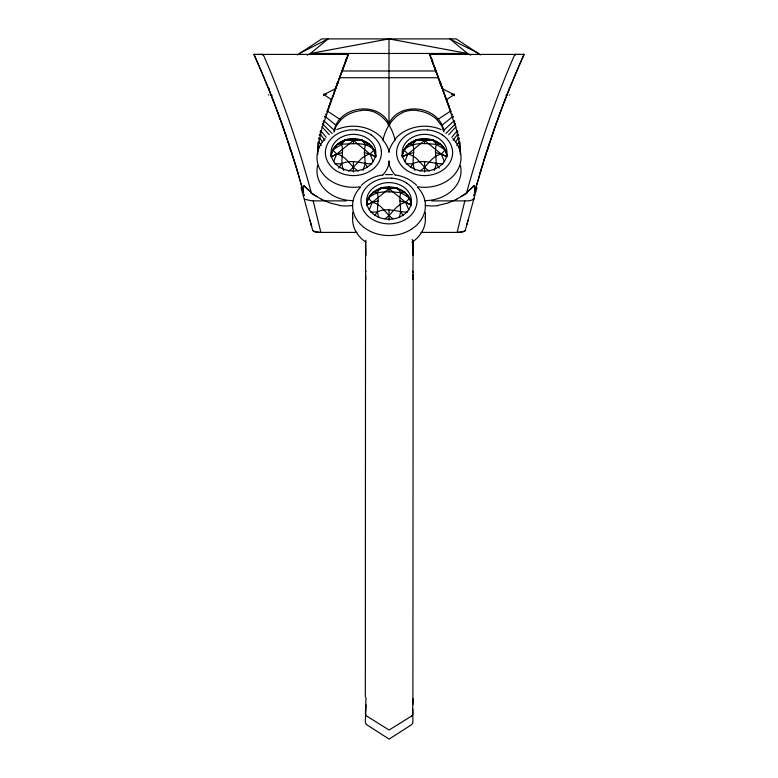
<?xml version="1.0" encoding="UTF-8"?>
<svg xmlns="http://www.w3.org/2000/svg" width="778" height="778" viewBox="0 0 778 778"><rect width="100%" height="100%" fill="white"/><g stroke="black" fill="none" stroke-linecap="round" stroke-linejoin="round"><path stroke-width="1.17" d="M343.759 170.45C339.451 162.242 344.391 153.042 341.6 144.426L344.839 139.923C357.248 135.576 375.191 142.16 375.813 156.864L370.095 154.093L364.376 152.683L365.203 144.426L361.964 139.923L353.397 140.439L344.839 139.923C338.07 142.462 331.613 148.034 331.097 155.668C334.666 133.806 372.137 133.806 375.706 155.668L375.706 155.211M364.376 152.683L365.203 163.75L363.044 170.45M365.339 696.855L365.543 274.644M366.03 271.182A4.201 2.976 0 0 0 365.553 272.533L365.563 243.767M378.993 217.587C375.249 209.71 379.975 200.899 377.204 192.681L380.432 188.179C392.501 184.055 409.724 189.881 411.309 203.924C407.74 182.062 370.26 182.062 366.691 203.924C367.216 196.299 373.664 190.717 380.432 188.179L389 188.694L397.568 188.179L400.796 192.681L409.705 198.098L409.705 198.876M404.842 192.925L404.842 192.147L400.796 192.681C398.025 200.899 402.751 209.71 399.007 217.587M412.904 702.31L413.137 274.44M412.865 279.467L413.186 241.199M414.956 170.45C410.648 162.242 415.588 153.042 412.797 144.426L416.036 139.923C428.094 135.8 445.327 141.625 446.903 155.668C443.334 133.806 405.863 133.806 402.294 155.668C402.819 148.034 409.267 142.462 416.036 139.923L424.603 140.439L433.161 139.923L436.4 144.426L445.298 149.843L445.298 150.611M440.436 144.669L440.436 143.891L436.4 144.426C433.609 153.042 438.549 162.242 434.241 170.45M454.43 95.684L454.206 93.973M365.553 272.592L365.845 279.487M460.382 151.593L460.44 148.802A36.313 25.586 -90 0 0 460.45 148.102M460.187 154.287L460.236 149.629A60.995 57.971 -10.5 0 0 459.954 145.963L456.171 128.584L446.348 99.915A72.733 68.347 2.9 0 1 450.141 97.231L454.449 94.712M333.986 132.017C337.107 106.528 377.476 99.992 389 123.313C400.524 99.992 440.893 106.528 444.014 132.017M413.624 152.683L407.915 154.083L402.187 156.864L402.294 155.211M317.813 144.3L318.095 142.034M412.739 255.34L413.05 241.394A4.191 3.316 0 0 0 412.855 240.519L412.097 239.507M365.971 697.565L365.446 713.854M366.098 704.839L365.368 720.272A94.274 94.274 0 0 0 365.446 722.402A3.229 3.229 0 0 0 365.65 723.394L366.681 724.707L389.126 739.1L411.591 724.678L412.622 723.365A3.229 3.229 0 0 0 412.826 722.383A94.294 94.294 0 0 0 412.904 720.243L412.719 709.137M318.572 139.126L318.805 137.901M319.33 135.45L319.622 134.205M382.961 139.836C385.538 128.778 391.908 117.731 402.498 112.684M474.094 198.828A9.044 2.811 0 0 1 464.806 200.967L457.143 232.398L420.937 232.398M320.137 132.134L320.468 130.889M466.878 224.56L476.943 187.586M465.283 230.483L468.064 220.155M456.754 199.11A64.71 62.065 -2.6 0 0 466.625 192.652C479.598 145.574 495.246 99.185 514.822 54.421M475.796 187.868L476.078 186.846M476.233 186.321L477.157 183.083M478.149 179.64L477.478 181.955M459.623 148.413L459.409 149.133M478.499 178.454L479.598 174.71M460.158 146.595L459.886 147.519M459.662 148.267L459.905 147.441M459.555 148.647L459.769 147.927M479.958 173.513L480.726 170.946M479.793 174.068L480.036 173.261M484.568 158.42L474.434 192.72L474.804 189.287L474.152 185.679L471.137 188.539M480.425 171.957L480.639 171.228M480.084 173.095L480.24 172.551M481.057 169.847L481.319 168.982M480.843 170.547L481.115 169.643M481.475 168.466L481.601 168.029M481.281 169.098L481.494 168.379M482.078 166.482L482.35 165.597M481.679 167.785L481.922 166.978M482.467 165.208L482.652 164.596M482.331 165.656L482.525 165.024M482.924 163.73L483.391 162.194M482.71 164.421L482.953 163.613M482.545 164.946L482.759 164.265M483.459 161.98L484.295 159.315M484.48 158.693L484.995 157.068M485.19 156.466L484.918 157.321M484.042 160.112L487.378 149.629M322.432 124.227L322.724 123.323M485.511 155.454L485.725 154.773M485.268 156.213L485.832 154.443M485.132 156.65L485.375 155.863M486.056 153.733L486.289 153.013M485.579 155.221L485.958 154.044M323.57 95.684L323.794 93.973M486.172 153.354L487.057 150.631M486.182 153.354L486.357 152.789M487.436 149.434L487.913 147.976M486.707 151.7L495.693 125.102M488.049 147.557L488.263 146.916M487.845 148.19L488.477 146.264M488.574 145.972L488.856 145.087M488.389 146.536L488.623 145.807M323.24 121.718L323.512 120.891M489.012 144.64L489.44 143.347M488.798 145.282L489.809 142.228M306.863 188.539L303.848 185.679L303.196 189.287L303.566 192.72L298.421 174.778M332.109 98.018L337.205 84.539M489.926 141.888L490.548 140.001M489.79 142.286L490.023 141.596M337.321 84.18L337.808 82.731L337.166 82.731M490.694 139.593L490.947 138.844M490.48 140.215L490.753 139.408M490.83 139.174L491.677 136.665M492.406 134.545L491.822 136.247M491.968 135.819L492.26 134.973M492.698 133.699L493.028 132.727M492.552 134.127L492.795 133.398M492.348 134.72L492.591 134.001M493.485 131.404L492.844 133.271M324.766 117.215L325.048 116.399M493.738 130.675L494.02 129.868M493.427 131.57L494.244 129.216M494.166 129.44L494.487 128.506M494.827 127.553L495.362 126.036M494.74 127.816L495.508 125.608M494.38 128.817L494.614 128.156M325.612 114.804L325.894 114.006M347.367 55.666L347.805 54.421M495.965 124.334L496.267 123.488M495.81 124.762L496.413 123.07M495.44 125.812L498.786 116.476M345.442 61.083L345.092 62.045M345.889 59.828L346.327 58.583M515.201 55.219L515.483 54.421M496.315 123.342L496.559 122.652M344.226 64.477L344.576 63.504M347.581 56.026L345.549 61.647M347.474 56.308L348.155 54.421L347.863 55.219M497.016 121.387L496.86 121.806M496.714 122.224L496.957 121.553M343.176 67.385L342.651 68.834M346.803 58.165L344.683 64.049M497.531 119.938L498.241 117.984M497.463 120.143L497.716 119.433M497.142 121.037L497.346 120.464M341.96 70.749L342.31 69.796M339.597 77.265L340.044 76.02M330.738 101.772L329.532 105.215M340.394 75.058L340.745 74.105M341.095 73.142L341.445 72.189M344.829 63.64L342.874 68.999M498.455 117.41L498.873 116.243M498.28 117.886L498.504 117.264M328.763 106.041L328.948 105.536M331.554 99.526L331.01 101.023M337.01 84.345L336.446 86.037M337.263 83.635L337.876 81.962M338.07 81.447L338.44 80.426M338.819 79.395L339.266 78.179M343.808 66.451L344.1 65.653M499.009 115.873L500.361 112.197M498.61 116.972L499.427 114.745M341.561 72.539L343.224 68.036M331.836 98.767L332.692 97.075M332.43 97.785L322.082 127.738L318.056 145.972A60.995 57.971 10.5 0 0 317.745 149.629L317.813 154.287M499.554 114.395L499.768 113.812M499.388 114.833L499.593 114.278M340.249 76.098L340.92 74.299M333.48 94.945L334.54 92.096M341.202 73.521L341.785 71.955M333.217 95.655L333.606 94.615M332.576 97.396L333.266 95.538M500.06 113.014L500.283 112.411M334.9 90.481L340.307 76.614M339.179 78.996L338.887 79.774L339.753 77.43M334.462 92.29L335.065 90.666M339.587 77.888L348.447 54.421L253.929 54.421L259.181 66.266M340.336 75.865L340.628 75.087M333.743 94.235L334.005 93.525M500.74 111.186L502.111 107.529M500.244 112.509L503.852 102.939M500.429 112.013L500.653 111.419M335.746 88.196L336.32 86.659M336.602 85.901L338.313 81.301M502.287 107.072L502.977 105.234M503.152 104.777L508.374 91.357M504.737 100.634L504.027 102.472M505.632 98.32L504.436 100.333M504.922 100.168L505.272 99.244M327.178 111.186L327.606 110.077M505.564 98.505L505.836 97.795M505.992 97.396L506.39 96.375M327.927 109.27L328.481 107.85M506.449 96.229L507.061 94.683L505.885 95.363M507.237 94.235L507.373 93.875M507.091 94.615L507.45 93.681M506.955 94.945L507.217 94.284M328.724 107.238L329.434 105.438M507.801 92.806L510.261 86.669M508.316 91.512L512.031 82.342M508.948 89.937L509.075 89.606M510.456 86.202L521.357 60.48M335.512 88.322L334.9 89.801M337.273 84.043L337.564 83.334M337.808 82.731L337.234 84.131M334.122 91.707L334.559 90.647M333.587 161.707L336.709 154.093L342.427 152.683M369.19 209.963L372.302 202.348C381.794 204.176 385.577 213.746 392.802 218.686M404.784 161.707L407.905 154.093C417.815 156.018 421.491 166.278 429.359 171.102M335.658 87.972L336.232 86.572M512.42 81.379L512.819 80.416M513.217 79.463L513.616 78.51M514.005 77.557L515.59 73.793M515.989 72.86L516.388 71.916M516.787 70.983L518.411 67.219M518.819 66.266L524.071 54.421L429.553 54.421L433.317 64.049M521.795 59.488L524.071 54.421M366 240.256L365.864 240.538A4.191 3.316 0 0 0 365.67 241.404L365.971 255.349M388.008 124.918L388.854 123.546M458.728 147.655L459.983 145.603M456.774 145.564L459.419 141.508M338.712 168.097L341.6 163.75C351.539 158.702 361.741 163.944 371.874 163.857M374.889 215.477L377.204 212.005C387.133 206.958 397.334 212.2 407.478 212.112M410.492 167.221L412.797 163.75C422.736 158.702 432.938 163.944 443.081 163.857M269.684 91.512L268.838 87.953M455.538 141.966L458.339 138.007M453.224 140.108L457.639 134.351M451.794 137.336L457.182 130.811M394.816 139.447C405.766 126.279 425.722 122.827 441.126 129.595M474.152 185.679L466.742 192.672M448.721 134.72L456.083 126.707M358.162 171.102C350.285 166.278 346.618 156.018 336.709 154.093L330.99 156.864L336.709 154.083L353.397 140.439L370.095 154.083L374.101 149.843C363.987 140.118 349.837 145.116 337.564 143.891L337.564 144.669M402.187 156.864L407.905 154.083L424.603 140.439L441.291 154.083L445.298 149.843M409.705 198.098L405.698 202.338L399.98 200.938M445.882 133.485L455.227 124.052M443.256 130.743L453.934 120.96M361.293 185.388C366.934 179.835 374.383 176.295 382.163 175.001M470.923 188.733L470.262 189.297M470.038 189.492L469.484 189.949M469.153 190.231L467.656 191.407M441.739 125.433L453.039 116.34M297.478 54.927L321.761 38.9L456.239 38.9L480.522 54.927M348.641 171.102C356.509 166.278 360.185 156.018 370.095 154.093L373.216 161.707M419.838 171.102C427.715 166.278 431.382 156.018 441.291 154.093L447.01 156.864L441.291 154.083M385.198 218.686C392.423 213.746 396.206 204.176 405.698 202.348L411.416 205.12L405.698 202.338L389 188.694L372.302 202.338L366.584 205.12L372.302 202.348M437.46 119.754L450.588 111.079M411.591 716.052L389.126 730.007L366.681 716.071A2.869 2.781 0 0 1 365.485 713.854M332.702 150.611L332.702 149.843L341.6 144.426M403.899 150.611L403.899 149.843C412.826 141.684 425.342 143.405 436.4 144.426M368.295 198.876L368.295 198.098C377.233 189.949 389.739 191.66 400.796 192.681M323.609 94.712L335.872 88.527M307.32 55.112L310.461 53.468L328.151 38.9L299.345 53.468M456.793 199.178L447.846 203.039L438.403 205.314M336.874 129.595C352.278 122.827 372.234 126.279 383.184 139.447M378.02 200.938L372.322 202.338L368.295 198.098M478.655 53.468L449.849 38.9L467.539 53.468L389 38.9L310.461 53.468L467.539 53.468L470.68 55.112M365.203 144.426L369.239 143.891L369.239 144.669M385.567 174.593L392.433 174.593M334.919 163.857L341.6 163.75M406.126 163.857L412.797 163.75M370.523 212.112L377.204 212.005M523.895 54.421L522.242 54.421M255.758 54.421L254.105 54.421M260.591 54.421L262.847 54.421M515.153 54.421L517.409 54.421M518.362 54.421L520.015 54.421M341.999 70.993L436.001 70.993M339.597 77.722L438.403 77.722M440.679 84.18L440.192 82.731L440.834 82.731M329.512 104.028L331.652 99.915A72.733 68.347 -2.9 0 0 327.859 97.231L323.959 94.692M448.488 104.028L446.436 100.168M304.587 199.265L312.027 200.87L346.356 200.889M431.644 200.889L464.816 200.889M309.936 220.155L312.717 230.483L315.246 231.756L320.341 232.389L357.063 232.398M257.888 54.421L259.745 54.421M427.346 129.868L421.851 129.868A28.173 23.039 0 0 0 405.785 135.703A26.987 22.076 0 0 0 402.936 138.134A28.475 23.282 0 0 0 396.712 150.436A26.87 21.969 0 0 0 396.702 154.919A28.465 23.282 0 0 0 402.946 167.221A26.87 21.979 0 0 0 406.816 170.392A28.455 23.272 0 0 0 421.861 175.478A26.909 22.008 0 0 0 427.346 175.488A28.455 23.272 0 0 0 442.381 170.392A26.87 21.979 0 0 0 446.261 167.221A28.465 23.282 0 0 0 452.485 154.919A26.87 21.969 0 0 0 452.495 150.436A28.397 23.223 0 0 0 445.356 137.288A26.987 22.076 0 0 0 442.381 134.964M356.149 129.868L350.654 129.868A28.173 23.039 0 0 0 334.589 135.703A26.987 22.076 0 0 0 331.739 138.134A28.475 23.282 0 0 0 325.515 150.436A26.87 21.969 0 0 0 325.505 154.919A28.465 23.282 0 0 0 331.749 167.221A26.87 21.979 0 0 0 335.619 170.392A28.455 23.272 0 0 0 350.664 175.478A26.909 22.008 0 0 0 356.139 175.488A28.455 23.272 0 0 0 371.184 170.392A26.87 21.979 0 0 0 375.064 167.221A28.465 23.282 0 0 0 381.288 154.919A26.87 21.969 0 0 0 381.298 150.436M391.742 178.123L386.258 178.123A28.173 23.039 0 0 0 370.182 183.958A26.987 22.076 0 0 0 367.342 186.389A28.475 23.282 0 0 0 361.118 198.691A26.87 21.969 0 0 0 361.109 203.175A28.465 23.282 0 0 0 367.342 215.477A26.87 21.979 0 0 0 371.213 218.647A28.455 23.272 0 0 0 386.258 223.733A26.909 22.008 0 0 0 391.742 223.743A28.455 23.272 0 0 0 406.777 218.647A26.87 21.979 0 0 0 410.667 215.477A28.465 23.282 0 0 0 416.882 203.175A26.87 21.969 0 0 0 416.891 198.691A28.397 23.223 0 0 0 409.763 185.543A26.987 22.076 0 0 0 406.787 183.219M270.958 94.692L272.115 95.363M412.797 144.426L408.761 143.891L408.761 144.669M377.204 192.681L373.158 192.147L373.158 192.925M339.597 205.314L330.154 203.039L321.207 199.178M395.837 175.001C403.617 176.295 411.066 179.835 416.707 185.388M435.573 152.683L441.282 154.083L444.413 161.707M370.095 154.083L375.813 156.864M375.502 112.684C386.092 117.731 392.462 128.778 395.039 139.836M454.041 94.692L442.128 88.527L437.693 76.614M327.412 111.079L340.54 119.754M273.564 100.333L272.368 98.32M310.373 191.427L308.847 190.231M303.848 185.679L311.326 192.72A64.71 62.065 2.6 0 0 321.246 199.11M324.961 116.34L336.261 125.433M308.516 189.949L307.962 189.492M307.738 189.297L307.077 188.733M324.066 120.96L334.744 130.743M322.773 124.052L332.118 133.485M403.899 149.843L407.905 154.083M332.702 149.843L336.709 154.083M321.917 126.707L329.279 134.72M320.818 130.811L326.206 137.336M320.361 134.351L324.776 140.108M319.661 138.007L322.462 141.966M509.162 87.953L509.522 88.498M436.4 163.75L439.288 168.097M400.796 212.005L403.111 215.477M365.203 163.75L367.508 167.221M318.581 141.508L321.226 145.564M389.146 123.546L389.992 124.918M318.017 145.603L319.272 147.655M253.929 54.421L256.205 59.488M256.643 60.48L267.544 86.202M263.178 54.421C282.725 99.205 298.489 145.583 311.326 192.72M259.589 67.219L262.011 72.86M262.41 73.793L263.995 77.557M264.384 78.51L264.783 79.463M265.181 80.416L265.58 81.379M440.192 82.731L440.766 84.131M440.931 84.53L441.486 85.881L440.99 84.345M441.768 86.572L442.342 87.972M442.488 88.322L443.1 89.801M441.029 84.783L441.554 86.037M443.441 90.647L443.878 91.707M265.969 82.342L268.498 88.546M405.698 202.348L408.81 209.963M267.739 86.669L270.199 92.806M447 101.539L448.468 105.215M268.692 89.023L269.071 89.985M269.626 91.366L275.713 107.072M448.566 105.438L449.276 107.238M449.519 107.85L450.073 109.27M270.481 93.516L271.045 94.945M270.55 93.681L271.551 96.229M450.394 110.077L450.851 111.273M271.61 96.375L272.008 97.396M271.882 97.085L272.436 98.505M272.728 99.244L273.078 100.168M273.263 100.634L273.973 102.472M274.148 102.939L277.26 111.186M438.734 78.179L439.181 79.395M275.889 107.529L276.579 109.358M441.398 85.901L439.395 80.542M276.744 109.815L277.094 110.729M441.68 86.659L443.1 90.481M438.821 78.996L439.113 79.774M438.247 77.43L433.861 66.266M442.935 90.666L443.538 92.29M443.46 92.096L444.053 93.681M276.919 110.272L278.796 115.348M277.347 111.419L277.765 112.557M437.664 75.865L438.413 77.888M437.08 74.299L437.751 76.098M444.783 95.013L440.795 84.539M443.995 93.525L445.619 97.269M444.394 94.615L444.783 95.655M444.734 95.538L445.084 96.472M277.717 112.411L277.941 113.014M436.215 71.955L436.507 72.743M436.439 72.539L434.776 68.036M445.045 96.365L445.891 98.018M445.308 97.075L446.164 98.767M445.57 97.785L445.823 98.495M278.232 113.812L278.446 114.405M278.407 114.278L278.612 114.833M449.052 105.536L449.237 106.041M445.765 98.32L446.718 100.274M435.126 68.999L433.171 63.64M439.93 81.447L439.56 80.426M440.124 81.962L440.737 83.635M446.086 99.205L446.99 101.023M433.511 65.313L431.751 60.48M278.738 115.193L278.991 115.873M278.573 114.745L280.469 119.938M279.156 116.34L279.38 116.933M437.956 76.02L438.403 77.265M433.9 65.653L434.192 66.451M437.255 74.105L437.606 75.058M279.283 116.671L279.545 117.41M279.496 117.264L279.72 117.886M436.905 73.142L436.555 72.189M435.69 69.796L436.04 70.749M432.451 61.647L431.197 58.165M279.759 117.984L280.537 120.143M435.349 68.834L434.824 67.385M431.576 59.235L430.419 56.026M280.197 119.199L286.178 136.247M433.424 63.504L433.774 64.477M430.526 56.308L429.845 54.421L430.137 55.219M280.654 120.464L280.984 121.387M280.848 121.008L281.14 121.806M281.043 121.553L281.286 122.224M432.908 62.045L432.558 61.083M432.111 59.828L431.673 58.583M262.517 54.421L262.799 55.219M281.441 122.652L281.685 123.342M281.587 123.07L282.19 124.762M452.106 114.006L452.388 114.804M430.633 55.666L430.195 54.421M281.733 123.488L282.035 124.334M282.307 125.102L282.55 125.793M282.492 125.608L282.939 126.882L282.638 126.036M282.784 126.454L283.173 127.553M283.027 127.125L284.291 130.753M452.952 116.399L453.234 117.215M283.396 128.185L283.688 129.012M283.756 129.216L284.009 129.945M283.98 129.868L285.04 132.921M284.972 132.727L285.302 133.699M285.205 133.398L285.448 134.127M285.409 134.001L285.662 134.74M285.74 134.973L286.032 135.819M285.604 134.555L287.306 139.593M286.323 136.665L286.46 137.084M286.518 137.249L295.533 165.208M287.247 139.408L288.074 141.888M454.488 120.891L454.76 121.718M287.977 141.596L288.278 142.5M288.21 142.286L288.677 143.677M288.648 143.609L289.144 145.087M288.764 143.94L288.988 144.64M289.377 145.807L290.155 148.19M289.737 146.916L289.951 147.557M290.087 147.976L290.359 148.822M290.32 148.695L290.787 150.144M290.622 149.629L291.254 151.584M290.923 150.553L291.828 153.354M455.276 123.323L455.568 124.227M291.137 151.204L291.312 151.768M291.487 152.293L291.711 153.013M291.643 152.789L291.945 153.733M292.12 154.287L292.421 155.221M292.168 154.443L292.489 155.454M292.402 155.153L292.713 156.145M292.625 155.863L292.868 156.65M292.849 156.572L293.296 157.992M293.005 157.068L293.199 157.691M293.432 158.42L293.958 160.103M293.851 159.762L294.541 161.98M294.609 162.194L294.92 163.205M294.823 162.884L295.076 163.73M295.037 163.575L296.758 169.225M295.455 164.946L295.766 165.977M295.659 165.626L295.922 166.482M296.078 166.978L296.525 168.466M296.681 168.982L296.943 169.847M296.885 169.643L297.157 170.547M296.515 168.418L298.042 173.513M297.361 171.228L297.575 171.957M297.468 171.598L299.501 178.454M297.663 172.239L297.857 172.881M297.964 173.261L298.237 174.146M317.842 146.595L318.114 147.519M318.095 147.441L318.338 148.267M318.231 147.927L318.591 149.133M299.851 179.64L300.522 181.955M300.843 183.083L301.767 186.321M301.922 186.846L302.204 187.868M301.057 187.586L311.657 226.534M457.532 130.889L457.863 132.134M313.184 200.889L320.857 232.398M458.378 134.205L458.67 135.45M459.195 137.901L459.428 139.126M459.905 142.034L460.187 144.3M412.729 701.348L412.826 713.825A2.879 2.781 0 0 1 411.611 716.081M317.619 151.593L317.56 148.802A36.313 25.586 90 0 1 317.55 148.102M413.167 272.514L413.167 272.572A4.201 2.976 0 0 0 412.68 271.162M412.904 698.595L412.933 704.518M433.161 139.923L433.161 140.701M425.42 212.443L425.42 219.124M424.603 138.533L424.603 143.706M424.603 161.659L424.603 171.996M416.036 139.923L416.036 140.701M397.568 188.179L397.568 188.957M389 38.9L389 125.064M389 163.808L389 165.481M389 186.788L389 191.962M389 209.914L389 220.252M380.432 188.179L380.432 188.957M374.101 149.843L374.101 150.611M361.964 139.923L361.964 140.701M353.397 138.533L353.397 143.706M353.397 161.659L353.397 171.996M352.58 212.443L352.58 219.124M344.839 139.923L344.839 140.701M289.309 146.527A60.995 3.462 72.2 0 1 290.418 149.911M268.838 94.906A142.481 5.504 -2.3 0 1 268.293 94.887M272.796 99.701A72.947 1.264 70 0 1 273.866 102.482M304.412 195.677A58.856 0.797 73.5 0 1 303.897 194.033M316.947 196.591A93.078 66.85 -87 0 1 310.519 192.662M352.852 205.392A45.153 43.626 0 0 1 339.558 205.567M361.021 110.447A25.966 24.39 -0.3 0 1 375.57 112.547M361.041 110.602A33.435 31.334 0 0 0 341.513 119.19L336.397 125.725A22.581 21.356 3.3 0 0 334.511 130.967M487.582 149.911A60.995 3.462 -72.2 0 1 488.691 146.527M474.103 194.033A58.856 0.797 -73.5 0 1 473.588 195.677M467.481 192.662A93.078 66.85 87 0 1 461.053 196.591M438.442 205.567A45.153 43.626 0 0 1 425.148 205.392M402.43 112.547A25.966 24.39 0.3 0 1 416.979 110.447M416.959 110.602A33.435 31.334 0 0 1 436.487 119.19L441.603 125.725A22.581 21.356 -3.3 0 1 443.489 130.967M509.707 94.887A142.481 5.504 2.3 0 1 509.162 94.906M504.134 102.482A72.947 1.264 -70 0 1 505.204 99.701M453.467 94.439A142.462 5.261 2.1 0 1 451.532 94.41M450.433 109.338A24.847 0.827 71.3 0 1 450.53 109.708M451.114 111.838A24.847 0.827 71.3 0 1 451.152 111.983M326.468 94.41A142.462 5.261 -2.1 0 1 324.533 94.439M326.848 111.983A24.847 0.827 -71.3 0 1 326.886 111.838M327.47 109.708A24.847 0.827 -71.3 0 1 327.567 109.338M473.851 198.808A9.044 2.548 -1.4 0 1 473.219 199.226M320.876 232.457A7.955 2.529 0 0 1 312.532 230.492M465.477 230.492A8.13 2.577 0 0 1 457.133 232.466M465.263 230.473A8.13 2.344 -1.4 0 1 457.172 232.243M389.554 161.114A36.42 29.788 0 0 1 382.445 175.488M360.029 186.808A36.42 29.788 0 0 1 322.082 172.726A36.42 29.788 0 0 1 325.126 138.737M382.445 139.544A36.42 29.788 0 0 1 389.214 152.099M425.274 216.449A36.42 29.788 0 0 1 411.961 242.25M366.039 242.25A36.42 29.788 0 0 1 352.726 216.449M452.874 138.737A36.42 29.788 0 0 1 455.918 172.726A36.42 29.788 0 0 1 417.971 186.808M395.555 175.488A36.42 29.788 0 0 1 388.446 161.114M388.786 152.099A36.42 29.788 0 0 1 395.555 139.544M402.275 156.164A22.416 18.332 0 0 1 407.195 146.254M410.473 143.58A22.416 18.332 0 0 1 414.304 141.528M418.428 140.186A22.416 18.332 0 0 1 422.59 139.554M426.616 139.554A22.416 18.332 0 0 1 430.769 140.186M434.892 141.528A22.416 18.332 0 0 1 438.724 143.58M442.001 146.254A22.416 18.332 0 0 1 446.922 156.164M460.411 165.442A36.42 29.788 0 0 1 424.603 200.656M427.462 129.877A28.173 23.039 0 0 1 442.497 134.973M366.681 204.419A22.416 18.332 0 0 1 371.602 194.51M374.87 191.835A22.416 18.332 0 0 1 378.701 189.783M382.834 188.441A22.416 18.332 0 0 1 386.987 187.809M391.013 187.809A22.416 18.332 0 0 1 395.166 188.441M399.299 189.783A22.416 18.332 0 0 1 403.13 191.835M406.398 194.51A22.416 18.332 0 0 1 411.319 204.419M417.28 186.992A36.42 29.788 0 0 1 413.847 227.546A36.42 29.788 0 0 1 364.153 227.546A36.42 29.788 0 0 1 360.72 186.992M391.859 178.143A28.173 23.039 0 0 1 406.894 183.229M331.078 156.164A22.416 18.332 0 0 1 335.999 146.254M339.276 143.58A22.416 18.332 0 0 1 343.108 141.528M347.231 140.186A22.416 18.332 0 0 1 351.384 139.554M355.41 139.554A22.416 18.332 0 0 1 359.572 140.186M363.696 141.528A22.416 18.332 0 0 1 367.527 143.58M370.805 146.254A22.416 18.332 0 0 1 375.725 156.164M353.397 200.656A36.42 29.788 0 0 1 317.589 165.442M356.266 129.877A28.173 23.039 0 0 1 371.3 134.973M381.278 150.436A28.397 23.223 0 0 0 374.16 137.288A26.987 22.076 0 0 0 371.184 134.964M336.115 86.786L335.911 87.35L336.125 86.825M442.089 87.35L441.875 86.825L442.089 87.35M411.698 167.669A22.416 18.332 0 0 0 446.922 154.326A22.416 18.332 0 0 0 415.18 136.043A22.416 18.332 0 0 0 411.698 167.669M377.797 216.809A22.416 18.332 0 0 0 411.416 200.938A22.416 18.332 0 0 0 377.797 185.057A22.416 18.332 0 0 0 377.797 216.809M340.492 167.669A22.416 18.332 0 0 0 375.725 154.326A22.416 18.332 0 0 0 343.983 136.043A22.416 18.332 0 0 0 340.492 167.669"/></g></svg>
